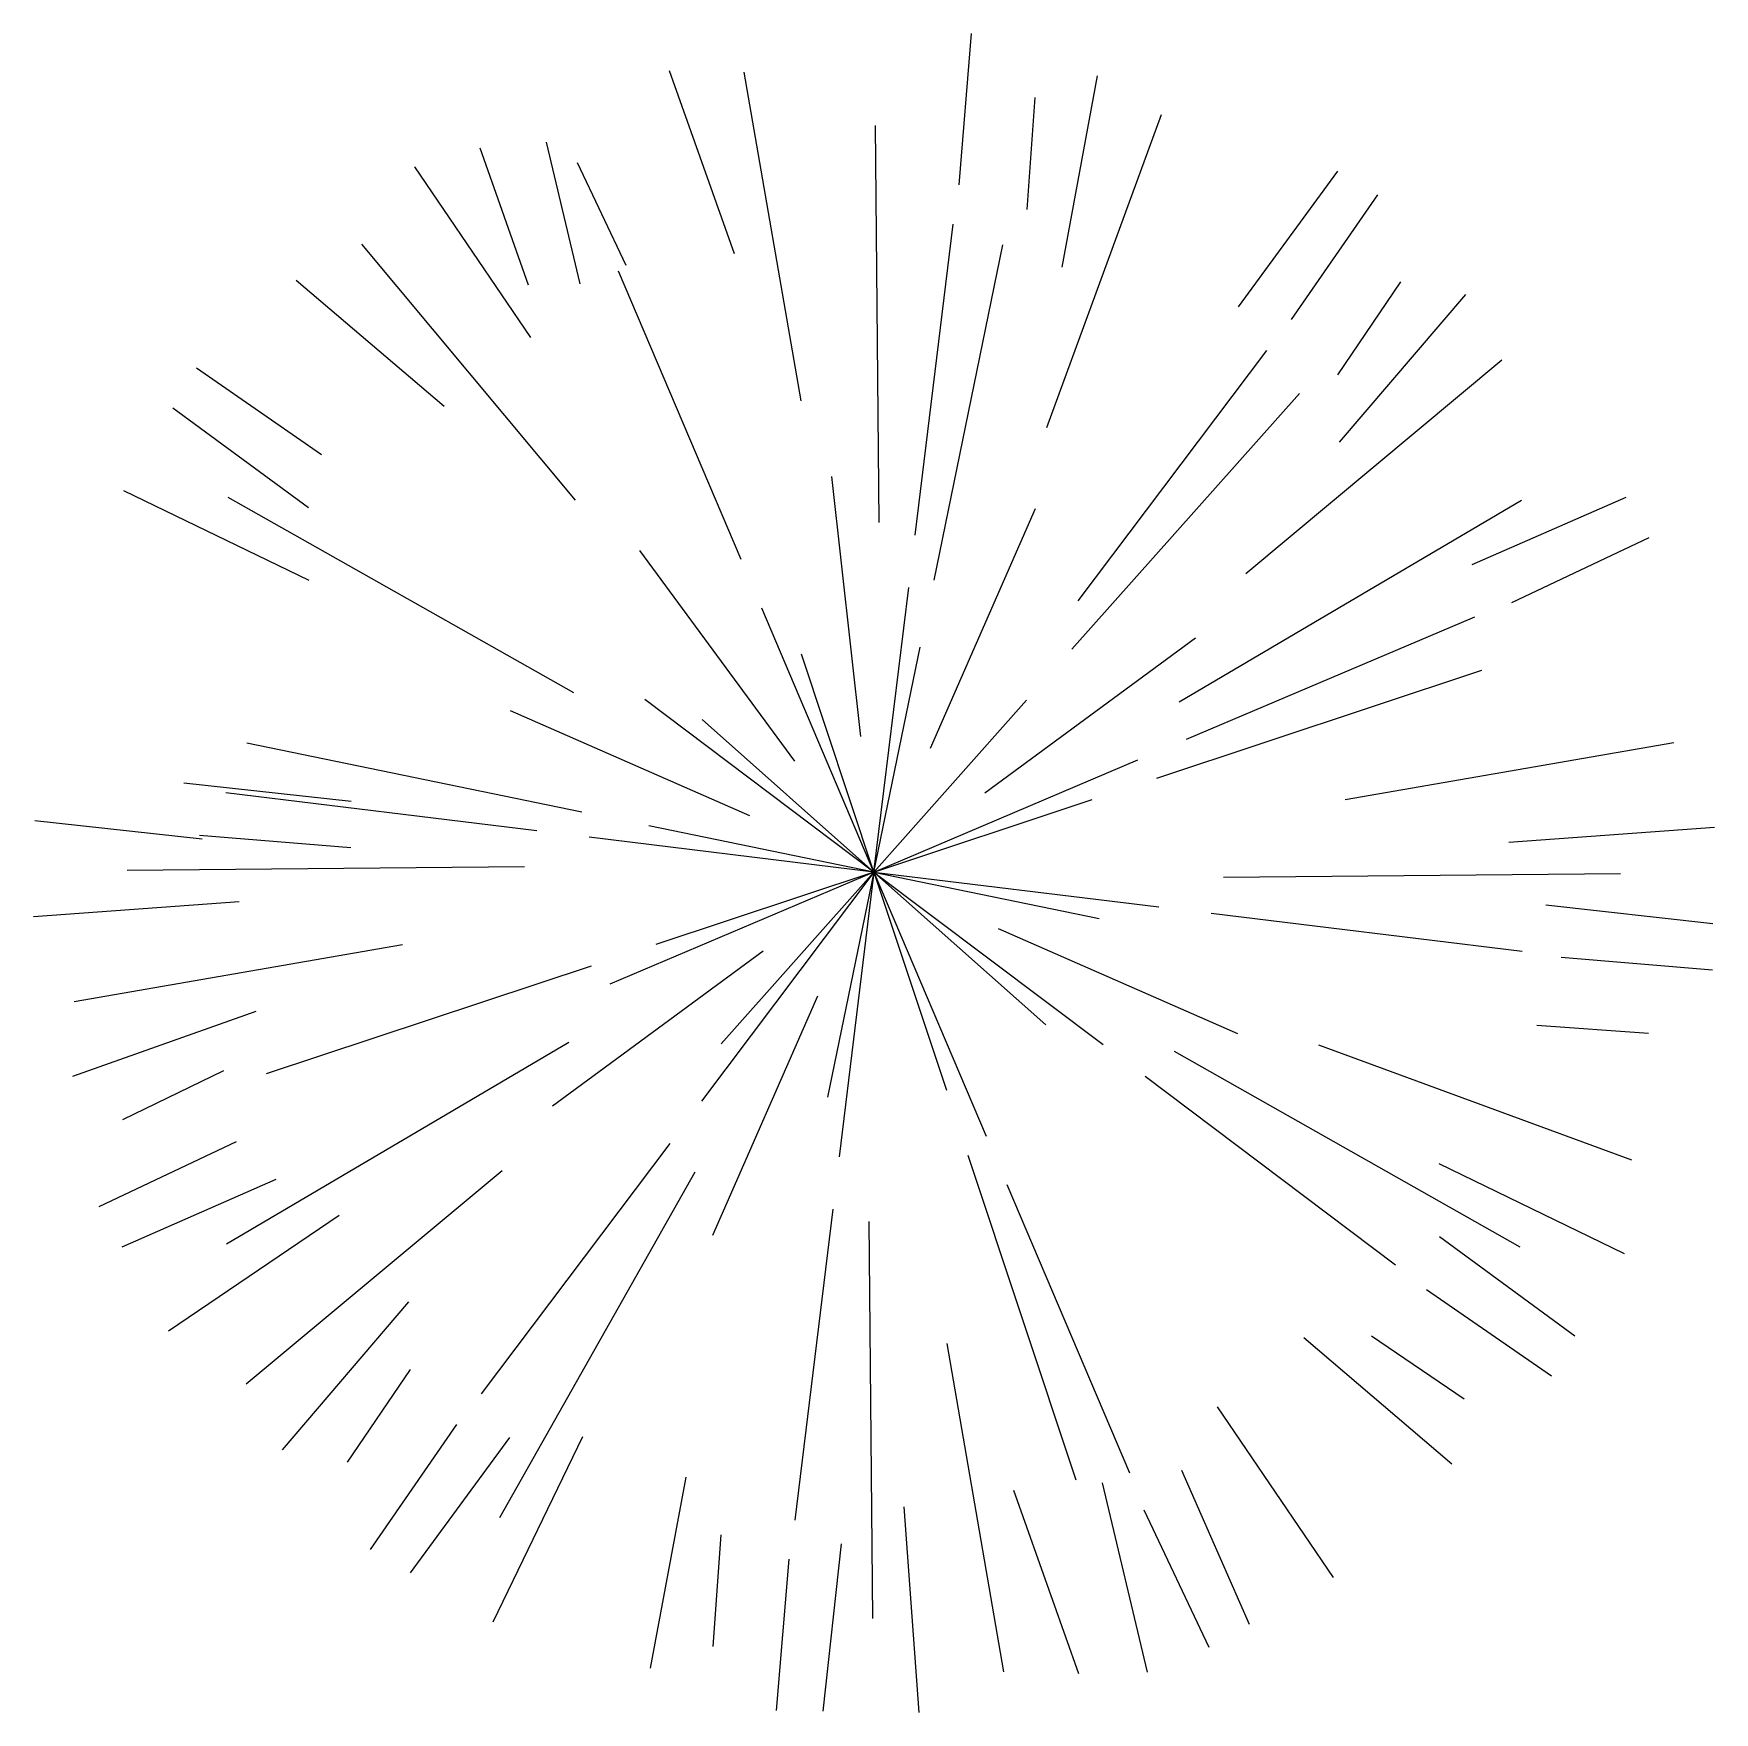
# Model space of a CAD drawing. Header units: metres. Extents: x -1655 to 449, y 40 to 361.
# Drawn here: x 338.50047 to 338.52391, y 148.3899 to 148.41332 of the extents above; entities that cross this region are included whole.
import ezdxf

# ---------------------------------------------------------------- set-up
doc = ezdxf.new("R2010")
doc.units = ezdxf.units.M
doc.header["$MEASUREMENT"] = 0
doc.layers.add('paisajismo', color=7, linetype='Continuous')

# ---------------------------------------------------------------- blocks, each defined once
blk = doc.blocks.new('derakht1')
at = {"layer": 'paisajismo', "color": 96}
for p, q in [((4591.58837, 2088.4111), (4591.59278, 2088.46474)), ((4591.50872, 2088.38664), (4591.48573, 2088.45156)), ((4591.53241, 2088.33461), (4591.51222, 2088.45104)), ((4591.62487, 2088.38201), (4591.63742, 2088.44974)), ((4591.61241, 2088.40246), (4591.61526, 2088.44204)), ((4591.61938, 2088.32512), (4591.6601, 2088.43604)), ((4591.56, 2088.29143), (4591.55871, 2088.43216)), ((4591.41847, 2088.42431), (4591.43569, 2088.3757)), ((4591.44199, 2088.42623), (4591.45392, 2088.37605)), ((4591.43653, 2088.35709), (4591.3955, 2088.41752)), ((4591.45303, 2088.41911), (4591.47026, 2088.38268)), ((4591.6873, 2088.36794), (4591.72255, 2088.41598)), ((4591.70608, 2088.36338), (4591.73672, 2088.40763)), ((4591.57278, 2088.28703), (4591.58625, 2088.39725)), ((4591.45235, 2088.29936), (4591.37665, 2088.39009)), ((4591.57946, 2088.27107), (4591.60389, 2088.38985)), ((4591.40583, 2088.33257), (4591.35345, 2088.37729)), ((4591.5111, 2088.27834), (4591.46766, 2088.38052)), ((4591.72257, 2088.34387), (4591.74484, 2088.37673)), ((4591.72315, 2088.31993), (4591.76787, 2088.37231)), ((4591.63054, 2088.26373), (4591.69732, 2088.35244)), ((4591.36238, 2088.3155), (4591.31813, 2088.34614)), ((4591.68994, 2088.27341), (4591.78067, 2088.34911)), ((4591.62834, 2088.24656), (4591.7089, 2088.33721)), ((4591.35782, 2088.29672), (4591.30978, 2088.33197)), ((4591.5535, 2088.21567), (4591.54329, 2088.30776)), ((4591.35808, 2088.27088), (4591.29232, 2088.3027)), ((4591.45184, 2088.2311), (4591.32932, 2088.30034)), ((4591.66634, 2088.22792), (4591.78756, 2088.29941)), ((4591.77017, 2088.27654), (4591.82472, 2088.30051)), ((4591.57816, 2088.21156), (4591.61537, 2088.29642)), ((4591.78416, 2088.26319), (4591.83282, 2088.2862)), ((4591.53009, 2088.20689), (4591.4752, 2088.28154)), ((4591.55817, 2088.16759), (4591.57051, 2088.26848)), ((4591.55817, 2088.16759), (4591.51841, 2088.26113)), ((4591.66892, 2088.21466), (4591.7711, 2088.2581)), ((4591.59747, 2088.19568), (4591.67212, 2088.25056)), ((4591.55817, 2088.16759), (4591.5325, 2088.24488)), ((4591.55817, 2088.16759), (4591.57458, 2088.24736)), ((4591.65843, 2088.20089), (4591.77351, 2088.23912)), ((4591.55817, 2088.16759), (4591.47697, 2088.22872)), ((4591.55817, 2088.16759), (4591.61227, 2088.22847)), ((4591.5142, 2088.18758), (4591.42934, 2088.22479)), ((4591.55817, 2088.16759), (4591.49729, 2088.22169)), ((4591.45469, 2088.18888), (4591.33592, 2088.21331)), ((4591.72519, 2088.19335), (4591.84162, 2088.21354)), ((4591.55817, 2088.16759), (4591.65171, 2088.20735)), ((4591.31368, 2088.19921), (4591.37291, 2088.1927)), ((4591.43873, 2088.1822), (4591.32851, 2088.19567)), ((4591.55817, 2088.16759), (4591.63546, 2088.19326)), ((4591.3201, 2088.17924), (4591.26087, 2088.18575)), ((4591.31912, 2088.18067), (4591.37276, 2088.17626)), ((4591.55817, 2088.16759), (4591.45728, 2088.17993)), ((4591.55817, 2088.16759), (4591.4784, 2088.184)), ((4591.7831, 2088.17818), (4591.85596, 2088.18351)), ((4591.43433, 2088.16942), (4591.2936, 2088.16813)), ((4591.55817, 2088.16759), (4591.46463, 2088.12783)), ((4591.55817, 2088.16759), (4591.48088, 2088.14192)), ((4591.55817, 2088.16759), (4591.49704, 2088.08639)), ((4591.55817, 2088.16759), (4591.50407, 2088.10671)), ((4591.55817, 2088.16759), (4591.54176, 2088.08782)), ((4591.55817, 2088.16759), (4591.54583, 2088.0667)), ((4591.55817, 2088.16759), (4591.63794, 2088.15118)), ((4591.55817, 2088.16759), (4591.63937, 2088.10646)), ((4591.55817, 2088.16759), (4591.61905, 2088.11349)), ((4591.55817, 2088.16759), (4591.59793, 2088.07405)), ((4591.55817, 2088.16759), (4591.58384, 2088.0903)), ((4591.55817, 2088.16759), (4591.65906, 2088.15525)), ((4591.68201, 2088.16576), (4591.82274, 2088.16706)), ((4591.33324, 2088.157), (4591.26038, 2088.15168)), ((4591.79624, 2088.15594), (4591.85547, 2088.14943)), ((4591.67761, 2088.15298), (4591.78783, 2088.13951)), ((4591.60214, 2088.1476), (4591.687, 2088.11039)), ((4591.39115, 2088.14183), (4591.27472, 2088.12164)), ((4591.51887, 2088.13951), (4591.44422, 2088.08462)), ((4591.80168, 2088.13739), (4591.85532, 2088.13299)), ((4591.45791, 2088.13429), (4591.34283, 2088.09606)), ((4591.53818, 2088.12362), (4591.50097, 2088.03876)), ((4591.33913, 2088.11815), (4591.2742, 2088.09515)), ((4591.79304, 2088.11335), (4591.83262, 2088.1105)), ((4591.45001, 2088.10726), (4591.32878, 2088.03577)), ((4591.6645, 2088.10408), (4591.78703, 2088.03484)), ((4591.7157, 2088.10639), (4591.82662, 2088.06566)), ((4591.32765, 2088.09713), (4591.29194, 2088.07981)), ((4591.65431, 2088.09522), (4591.74302, 2088.02844)), ((4591.33219, 2088.07199), (4591.28353, 2088.04898)), ((4591.4858, 2088.07145), (4591.41902, 2087.98274)), ((4591.59147, 2088.06733), (4591.6297, 2087.95225)), ((4591.4264, 2088.06177), (4591.33567, 2087.98607)), ((4591.49466, 2088.06126), (4591.42542, 2087.93874)), ((4591.75827, 2088.0643), (4591.82402, 2088.03248)), ((4591.34617, 2088.05865), (4591.29162, 2088.03467)), ((4591.60524, 2088.05685), (4591.64868, 2087.95466)), ((4591.54356, 2088.04815), (4591.53009, 2087.93793)), ((4591.36867, 2088.04595), (4591.30824, 2088.00492)), ((4591.55634, 2088.04375), (4591.55763, 2087.90302)), ((4591.75852, 2088.03846), (4591.80656, 2088.00321)), ((4591.75396, 2088.01968), (4591.79821, 2087.98905)), ((4591.3932, 2088.01525), (4591.34847, 2087.96287)), ((4591.58393, 2088.00057), (4591.60412, 2087.88414)), ((4591.71051, 2088.00262), (4591.76289, 2087.95789)), ((4591.73445, 2088.00319), (4591.76731, 2087.98092)), ((4591.39377, 2087.99131), (4591.3715, 2087.95846)), ((4591.67981, 2087.97809), (4591.72085, 2087.91766)), ((4591.41026, 2087.9718), (4591.37962, 2087.92755)), ((4591.42904, 2087.96724), (4591.39379, 2087.9192)), ((4591.45488, 2087.9675), (4591.42306, 2087.90174)), ((4591.49147, 2087.95317), (4591.47892, 2087.88545)), ((4591.66711, 2087.95559), (4591.69109, 2087.90104)), ((4591.60762, 2087.94855), (4591.63061, 2087.88362)), ((4591.63903, 2087.95111), (4591.65496, 2087.8841)), ((4591.56876, 2087.94266), (4591.57408, 2087.8698)), ((4591.65377, 2087.94161), (4591.67678, 2087.89295)), ((4591.50393, 2087.93272), (4591.50108, 2087.89314)), ((4591.54652, 2087.92952), (4591.54001, 2087.87029)), ((4591.52797, 2087.92408), (4591.52357, 2087.87044))]:
    blk.add_line(p, q, dxfattribs=at)

msp = doc.modelspace()

# ---------------------------------------------------------------- block references
at = {"xscale": 0.03937007874015748, "yscale": 0.03937007874015748, "zscale": 0.03937007874015748}
msp.add_blockref('derakht1', (157.742184, 66.190299), dxfattribs=at)

doc.saveas('drawing.dxf')
